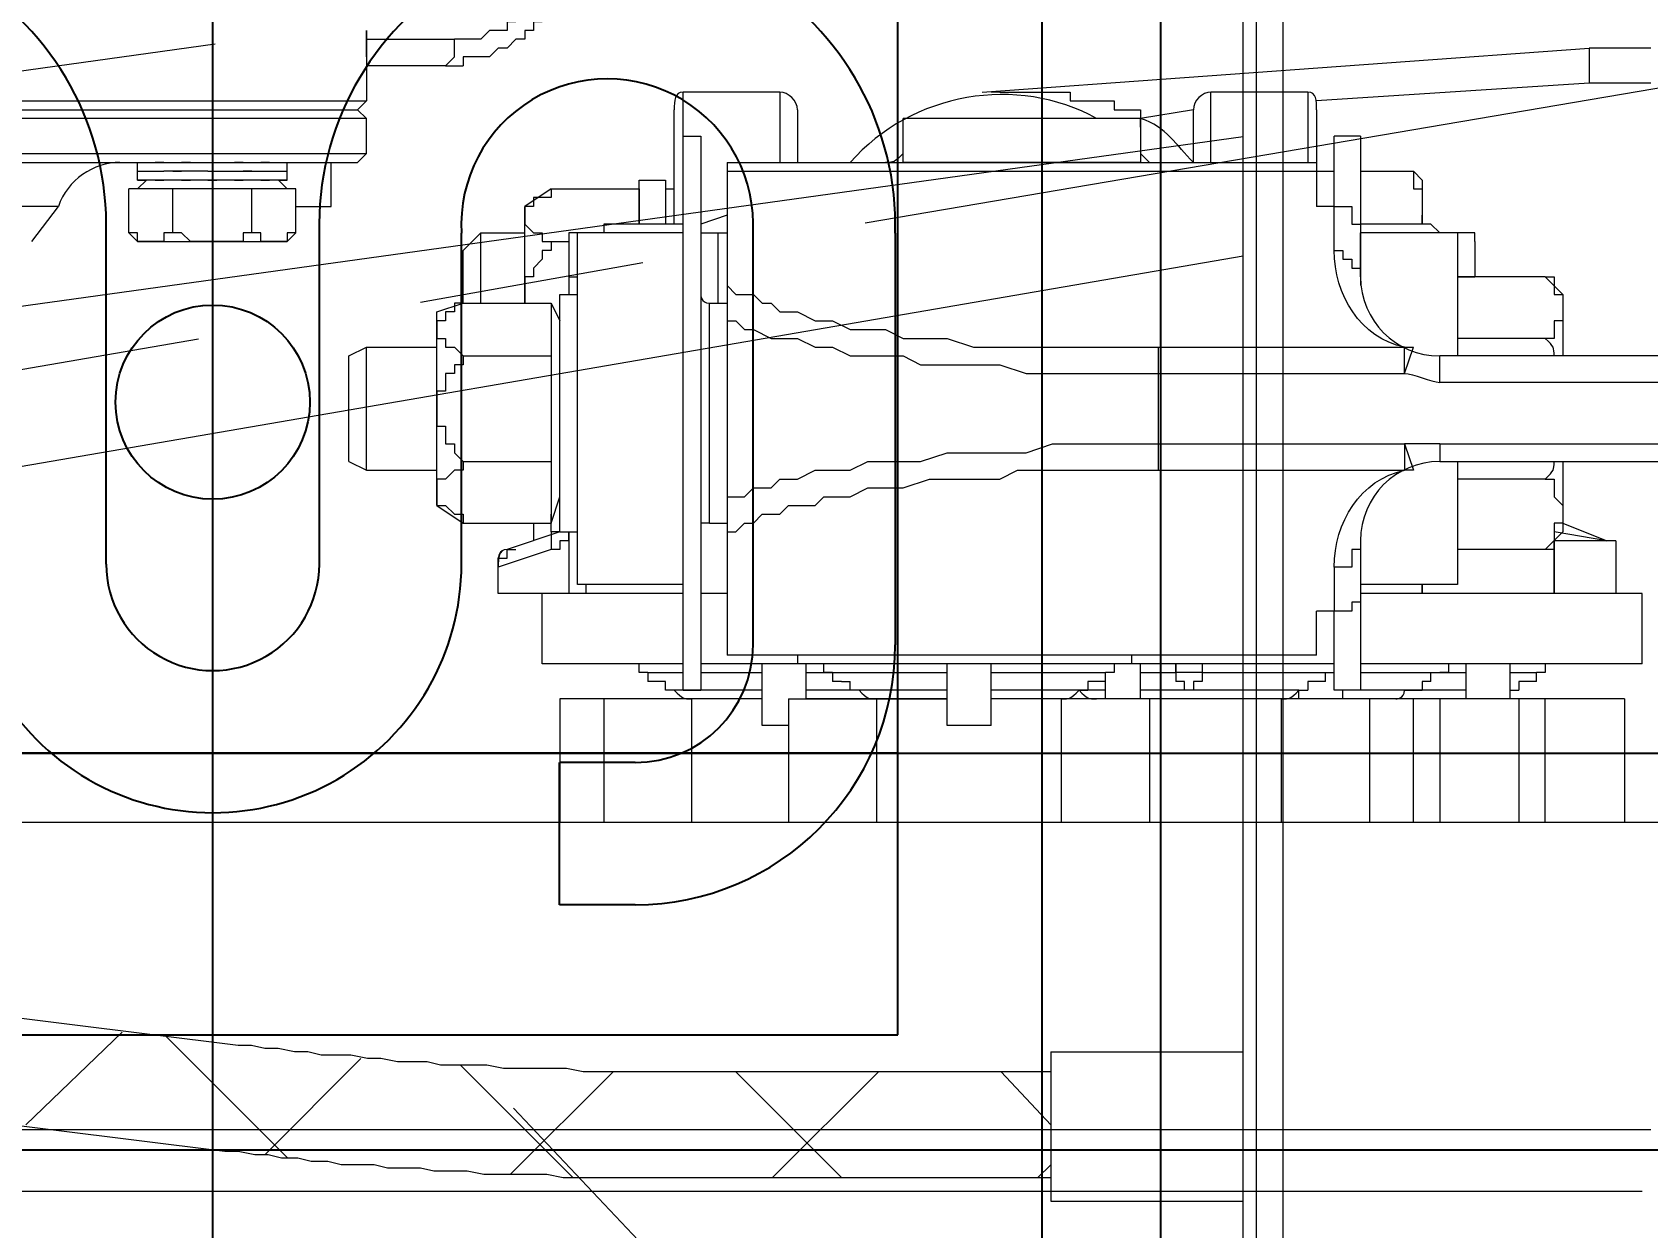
# Model space of a CAD drawing. Header units: millimetres. Extents: x 25083 to 52777, y 24772 to 45779.
# Drawn here: x 38551 to 38619.2, y 33464.9 to 33515.3 of the extents above; entities that cross this region are included whole.
import ezdxf

# ---------------------------------------------------------------- set-up
doc = ezdxf.new("R2010")
doc.units = ezdxf.units.MM
doc.layers.add('小车', color=7, linetype='Continuous')
doc.styles.get("Standard").update_dxf_attribs({"font": ''})
doc.styles.get('Standard').set_extended_font_data('SimSun')
doc.dimstyles.new('15', dxfattribs={"dimtxt": 15, "dimasz": 10, "dimexe": 2, "dimexo": 1, "dimgap": 1, "dimtad": 1, "dimdsep": 46, "dimtxsty": 'Standard', "dimcen": 2.5, "dimadec": 0, "dimazin": 0, "dimtfac": 1, "dimtmove": 2, "dimatfit": 3, "dimfxl": 1, "dimtolj": 1, "dimarcsym": 0})
doc.dimstyles.new('ISO-25', dxfattribs={"dimtxt": 2.5, "dimasz": 2.5, "dimexe": 1.25, "dimexo": 0.625, "dimtad": 1, "dimtxsty": 'Standard', "dimcen": 2.5, "dimadec": 0, "dimazin": 0, "dimtfac": 1, "dimtmove": 0, "dimatfit": 3, "dimfxl": 1, "dimarcsym": 0})

# ---------------------------------------------------------------- blocks, each defined once
blk = doc.blocks.new('A$C6E4F4F8B')
for p, q in [((0, 70), (197.2, 70)), ((40.154, 63.805), (57.528, 63.805)), ((62.1, 63.918), (62.1, 6.083)), ((57.528, 57.805), (40.154, 57.805)), ((62.5, 52.832), (62.5, 49.634)), ((68.5, 52.832), (68.5, 49.634)), ((68.5, 49.634), (62.5, 49.634)), ((54.117, 45.5), (40.154, 45.5)), ((54.117, 39.5), (40.154, 39.5)), ((54.117, 30.5), (40.154, 30.5))]:
    blk.add_line(p, q)
at = {"color": 1}
for p in [(64, 63.918), (74, 63.918)]:
    blk.add_line(p, (24, 63.918), dxfattribs=at)
at = {"color": 6, "ltscale": 15}
blk.add_line((74, 6.083), (74, 63.918), dxfattribs=at)
blk.add_circle((47.282, 35), 4.1, dxfattribs=at)
blk.add_circle((47.282, 35), 4.1, dxfattribs=at)
for centre, radius, start, end in [((39.795, 51.652), 12.158, 88.3056, 271.6944), ((57.528, 52.832), 10.973, 0, 90), ((39.8, 51.652), 6.163, 86.70143, 273.29857), ((57.528, 52.832), 4.973, 0, 90), ((54.117, 35), 4.5, 270, 90), ((39.795, 18.348), 12.158, 88.3056, 271.6944)]:
    blk.add_arc(centre, radius, start, end)
at = {"ltscale": 15}
blk.add_arc((54.117, 35), 10.5, 270, 90, dxfattribs=at)
blk = doc.blocks.new('*D925')
at = {"color": 0, "lineweight": -2}
for p, q in [((29677.862, 34881.662), (29677.862, 32448.293)), ((40733.017, 34757.645), (40733.017, 32448.293)), ((29680.362, 32449.543), (40730.517, 32449.543))]:
    blk.add_line(p, q, dxfattribs=at)
at = {"color": 0}
for points in [[(29680.362, 32449.96), (29680.362, 32449.127), (29677.862, 32449.543)], [(40730.517, 32449.127), (40730.517, 32449.96), (40733.017, 32449.543)]]:
    blk.add_solid(points, dxfattribs=at)
at = {"layer": 'DEFPOINTS', "color": 0}
for p in [(29677.862, 34882.287), (40733.017, 34758.27), (40733.017, 32449.543)]:
    blk.add_point(p, dxfattribs=at)
at = {"color": 0, "insert": (35205.439, 32451.628), "char_height": 2.5, "attachment_point": 5}
blk.add_mtext('11055,15', dxfattribs=at)
blk = doc.blocks.new('zw$D2F4')
at = {"color": 7, "lineweight": 5}
for points in [[(289.66, 871.58), (289.66, 1149.356)], [(287.061, 871.951), (287.061, 1147.499)], [(302.658, 1147.128), (302.658, 840.385)], [(330.881, 1061.715), (330.881, 925.798)], [(332.366, 925.798), (332.366, 1061.715)], [(333.109, 1061.715), (333.109, 925.798)], [(330.51, 1061.344), (330.51, 926.169)], [(332.738, 1061.344), (332.738, 926.169)], [(328.653, 938.796), (328.653, 945.48)], [(327.167, 939.91), (328.653, 938.796)], [(327.167, 935.453), (327.539, 935.825)], [(327.167, 934.711), (327.167, 935.453), (327.539, 935.453), (327.539, 935.825)], [(327.167, 935.453), (327.167, 929.14)], [(327.539, 935.825), (329.395, 935.825)], [(329.395, 928.769), (329.395, 935.825)], [(329.767, 935.082), (329.395, 935.453)], [(329.767, 929.14), (329.767, 935.453)], [(329.767, 935.453), (330.138, 935.453)], [(329.767, 935.453), (329.767, 935.082)], [(330.138, 935.453), (330.51, 935.453)], [(330.138, 935.453), (330.138, 935.082)], [(330.138, 935.453), (330.138, 935.082)], [(330.51, 935.453), (330.51, 935.082)], [(330.138, 935.082), (330.138, 934.711)], [(330.138, 935.082), (330.138, 934.711)], [(327.539, 933.968), (327.539, 934.339), (327.167, 934.339), (327.167, 934.711)], [(330.138, 934.711), (330.138, 934.339)], [(330.138, 934.711), (330.138, 934.339)], [(327.167, 932.111), (327.167, 933.225), (327.539, 933.597), (327.539, 933.968)], [(327.539, 933.968), (329.395, 933.968)], [(330.138, 933.968), (330.138, 933.597)], [(327.539, 930.626), (327.539, 930.997), (327.167, 930.997), (327.167, 932.111)], [(329.767, 932.482), (329.767, 932.111)], [(330.138, 932.482), (330.138, 932.111)], [(330.138, 932.482), (330.138, 932.111)], [(330.51, 932.482), (330.51, 932.111)], [(330.138, 930.626), (330.138, 930.997)], [(327.167, 929.512), (327.167, 930.254), (327.539, 930.254), (327.539, 930.626)], [(327.539, 930.626), (329.395, 930.626)], [(330.138, 930.254), (330.138, 929.883)], [(330.138, 930.254), (330.138, 929.883)], [(327.167, 929.14), (327.167, 929.512)], [(329.767, 929.512), (329.395, 929.14)], [(329.767, 929.512), (329.767, 929.14)], [(330.138, 929.883), (330.138, 929.512)], [(330.138, 929.883), (330.138, 929.512)], [(330.138, 929.512), (330.138, 929.14)], [(330.138, 929.512), (330.138, 929.14)], [(330.51, 929.512), (330.51, 929.14)], [(327.167, 929.14), (327.539, 928.769)], [(327.539, 928.769), (327.539, 929.14), (327.167, 929.14)], [(327.539, 928.769), (329.395, 928.769)], [(328.653, 928.769), (328.653, 927.283)], [(329.767, 929.14), (330.138, 929.14)], [(330.138, 929.14), (330.51, 929.14)], [(328.653, 927.283), (330.51, 927.283)], [(317.883, 926.541), (317.512, 925.798)], [(317.883, 926.541), (322.34, 926.541)], [(322.34, 926.541), (322.711, 925.798)], [(330.51, 926.169), (330.881, 925.798)], [(332.738, 926.169), (332.366, 925.798)], [(332.738, 926.169), (333.109, 925.798)], [(317.512, 925.798), (317.512, 922.827)], [(317.512, 925.798), (322.711, 925.798)], [(322.711, 925.798), (322.711, 922.827)], [(330.881, 925.798), (332.366, 925.798)], [(336.08, 925.798), (333.109, 925.798)], [(334.594, 922.456), (334.594, 925.798)], [(334.966, 925.798), (335.709, 925.798)], [(335.709, 925.798), (335.709, 922.084)], [(335.709, 925.798), (336.08, 925.798)], [(316.027, 922.827), (315.284, 921.713)], [(316.769, 922.827), (316.027, 922.827), (316.027, 922.456), (315.655, 922.084), (315.655, 921.713), (315.284, 921.713)], [(316.027, 922.827), (324.196, 922.827)], [(317.883, 921.713), (317.512, 921.713), (317.512, 922.084), (317.141, 922.456), (317.141, 922.827), (316.769, 922.827)], [(320.111, 922.827), (319.369, 922.827), (319.369, 922.456), (318.626, 922.456), (318.626, 922.084), (318.255, 922.084), (317.883, 921.713)], [(322.34, 921.713), (321.968, 921.713), (321.968, 922.084), (321.597, 922.084), (321.597, 922.456), (320.854, 922.456), (320.854, 922.827), (320.483, 922.827), (320.111, 922.827)], [(323.454, 922.827), (323.082, 922.827), (323.082, 922.456), (322.711, 922.456), (322.711, 922.084), (322.34, 921.713)], [(324.568, 921.713), (324.568, 922.084), (324.196, 922.084), (324.196, 922.456), (323.825, 922.456), (323.825, 922.827), (323.454, 922.827)], [(324.196, 922.827), (324.568, 921.713)], [(334.594, 922.456), (334.966, 922.084), (335.337, 922.084), (335.709, 922.084)], [(336.451, 919.485), (336.451, 919.856), (336.08, 919.856), (336.08, 920.599), (335.709, 920.97), (335.709, 921.713), (335.709, 922.084)], [(315.284, 921.713), (315.284, 917.999)], [(317.883, 921.713), (317.883, 917.999)], [(322.34, 921.713), (322.34, 917.999)], [(324.568, 921.713), (324.568, 917.999)], [(324.568, 921.713), (326.796, 921.713)], [(326.796, 921.713), (327.539, 920.97)], [(337.194, 917.999), (336.823, 917.999), (336.823, 918.371), (336.451, 918.371), (336.451, 918.742), (336.08, 918.742), (336.08, 919.114), (335.709, 919.114), (335.709, 919.485), (335.337, 919.856), (335.337, 920.228), (334.966, 920.599), (334.966, 921.713), (334.594, 921.713)], [(324.568, 920.97), (327.539, 920.97)], [(327.539, 920.97), (327.539, 919.114)], [(312.313, 912.429), (312.313, 920.228)], [(312.313, 920.228), (313.427, 920.228)], [(312.313, 920.228), (313.427, 920.228)], [(314.17, 917.999), (313.427, 920.228)], [(313.427, 920.228), (313.798, 920.228), (313.798, 919.856), (314.17, 919.856), (314.17, 919.485)], [(314.912, 917.628), (314.17, 919.856)], [(324.568, 919.114), (328.653, 919.114)], [(327.167, 917.999), (326.796, 917.999), (326.796, 918.371), (326.425, 918.371), (326.053, 918.742), (325.682, 918.742), (325.682, 919.114), (325.31, 919.114), (324.568, 919.114)], [(328.281, 919.114), (327.91, 919.114), (327.539, 918.742), (327.539, 918.371), (327.167, 918.371), (327.167, 917.999)], [(329.395, 917.999), (329.024, 917.999), (329.024, 918.742), (328.653, 918.742), (328.653, 919.114), (328.281, 919.114)], [(329.395, 917.999), (328.653, 919.114)], [(315.284, 918.742), (314.541, 918.742)], [(309.342, 912.429), (309.342, 918.371)], [(309.342, 918.371), (312.313, 918.371)], [(314.541, 917.257), (314.541, 917.628), (314.17, 917.628), (314.17, 917.999)], [(314.912, 917.628), (314.912, 917.999), (314.17, 917.999)], [(314.912, 917.999), (315.655, 917.999)], [(315.284, 917.999), (316.398, 917.628)], [(317.883, 917.999), (315.284, 917.999)], [(322.34, 917.999), (317.883, 917.999)], [(324.568, 917.999), (322.34, 917.999)], [(324.568, 917.999), (323.825, 917.628)], [(327.167, 917.999), (327.167, 917.257)], [(329.395, 917.999), (329.395, 914.286)], [(307.857, 917.628), (302.658, 917.628)], [(307.857, 909.087), (307.857, 917.628)], [(314.912, 917.257), (312.313, 917.257)], [(314.541, 917.257), (312.313, 917.257)], [(314.912, 917.257), (314.541, 917.257)], [(314.541, 917.257), (314.912, 917.257)], [(314.912, 917.628), (314.912, 916.885)], [(314.912, 917.628), (324.939, 917.628)], [(314.912, 917.257), (314.912, 916.885)], [(324.939, 917.628), (324.939, 916.885)], [(327.167, 917.257), (324.939, 917.257)], [(325.682, 917.257), (325.682, 916.885)], [(327.539, 916.885), (327.539, 917.257), (327.167, 917.257)], [(312.313, 916.514), (312.684, 916.514)], [(312.684, 912.429), (312.684, 916.885)], [(312.684, 916.885), (327.539, 916.885)], [(327.539, 912.429), (327.539, 916.885)], [(327.91, 913.914), (327.91, 915.771), (327.539, 915.771), (327.539, 916.885)], [(307.857, 915.771), (302.658, 915.771)], [(308.971, 913.914), (308.971, 914.286), (309.342, 914.286), (309.342, 914.657)], [(308.971, 913.914), (308.599, 913.914)], [(308.971, 913.914), (308.971, 912.429)], [(327.91, 914.286), (329.767, 914.286)], [(329.395, 914.286), (327.91, 914.286)], [(327.91, 912.429), (327.91, 913.914)], [(329.395, 914.286), (328.653, 914.286)], [(329.767, 914.286), (329.767, 913.172)], [(308.228, 912.8), (308.228, 913.172)], [(329.767, 913.172), (327.91, 913.172)], [(329.395, 913.172), (329.395, 912.8)], [(308.228, 909.087), (308.228, 912.8)], [(308.228, 912.429), (308.228, 911.686)], [(308.228, 912.429), (331.624, 912.429)], [(327.91, 912.8), (332.738, 912.8)], [(331.624, 912.429), (331.624, 911.686)], [(331.624, 912.429), (333.48, 912.429)], [(333.48, 908.344), (333.48, 912.429)], [(302.658, 912.058), (307.857, 912.058)], [(307.857, 909.087), (307.857, 912.058)], [(331.624, 911.686), (308.228, 911.686)], [(308.971, 911.686), (308.971, 909.087)], [(309.342, 884.948), (309.342, 911.686)], [(312.313, 910.572), (312.313, 911.686)], [(327.539, 911.686), (327.539, 910.944)], [(328.281, 910.572), (327.91, 911.686)], [(315.284, 911.315), (315.284, 910.572)], [(315.284, 911.315), (324.568, 911.315)], [(324.568, 911.315), (324.568, 910.572)], [(324.568, 910.944), (327.539, 910.944)], [(327.539, 910.944), (327.539, 910.572)], [(309.713, 885.691), (309.713, 910.572)], [(309.713, 885.691), (309.713, 910.572)], [(330.51, 910.572), (309.713, 910.572)], [(314.912, 910.572), (314.912, 910.201), (315.284, 909.83), (315.284, 909.458), (315.655, 909.087), (315.655, 908.344), (316.027, 907.973), (316.027, 906.859), (316.398, 906.487), (316.398, 905.373), (316.769, 904.631), (316.769, 903.145), (317.141, 902.031), (317.141, 899.06), (317.512, 898.317), (317.512, 896.089), (317.512, 894.975), (317.512, 892.376)], [(316.398, 910.572), (316.398, 909.83), (316.769, 909.458), (316.769, 908.715), (317.141, 908.344), (317.141, 907.601), (317.512, 906.859), (317.512, 905.373), (317.883, 904.631), (317.883, 902.402), (318.255, 901.288), (318.255, 897.946), (318.626, 896.832), (318.626, 892.376)], [(323.825, 910.572), (323.825, 910.201), (323.454, 909.83), (323.454, 909.458), (323.082, 908.715), (323.082, 907.601), (322.711, 906.859), (322.711, 906.116), (322.34, 905.373), (322.34, 903.145), (321.968, 902.402), (321.968, 899.06), (321.597, 897.946), (321.597, 892.376)], [(325.31, 910.572), (324.939, 910.201), (324.939, 909.458), (324.568, 909.087), (324.568, 908.715), (324.196, 908.344), (324.196, 907.601), (323.825, 906.859), (323.825, 906.116), (323.454, 905.373), (323.454, 903.888), (323.082, 903.145), (323.082, 901.288), (322.711, 900.174), (322.711, 896.089), (322.711, 894.975), (322.711, 892.376)], [(330.138, 910.572), (330.138, 885.691)], [(330.51, 910.572), (330.51, 885.691)], [(306.743, 907.973), (306.743, 909.087)], [(306.743, 909.087), (309.342, 909.087)], [(333.48, 908.344), (330.51, 908.344)], [(307.857, 907.973), (302.658, 907.973)], [(307.857, 907.973), (307.857, 901.288)], [(309.713, 907.601), (309.342, 907.601)], [(332.738, 907.601), (330.51, 907.601)], [(307.857, 904.259), (307.857, 907.23)], [(307.857, 907.23), (309.342, 907.23)], [(308.228, 901.288), (308.228, 907.23)], [(308.971, 907.23), (308.971, 901.288)], [(308.971, 906.116), (308.971, 906.487), (309.342, 906.487), (309.342, 906.859)], [(308.971, 906.116), (308.599, 906.116)], [(308.599, 905.745), (308.599, 905.373)], [(308.228, 905.002), (308.228, 905.373)], [(307.857, 904.259), (302.658, 904.259)], [(307.857, 901.288), (307.857, 904.259)], [(330.51, 893.118), (330.51, 903.145)], [(330.51, 903.145), (332.366, 903.145)], [(332.366, 893.118), (332.366, 903.145)], [(306.743, 899.431), (306.743, 901.288)], [(306.743, 901.288), (309.342, 901.288)], [(306.743, 899.431), (309.342, 899.431)], [(307.857, 896.461), (307.857, 899.431)], [(307.857, 872.694), (307.857, 899.431)], [(308.228, 895.718), (308.228, 899.431)], [(308.971, 899.431), (308.971, 894.604)], [(333.48, 899.803), (335.337, 874.179)], [(333.48, 899.06), (333.48, 896.089), (333.109, 896.089), (333.109, 894.232), (332.738, 894.232), (332.738, 893.118), (332.366, 893.118)], [(302.658, 896.461), (307.857, 896.461)], [(308.228, 895.718), (308.228, 895.347)], [(308.228, 894.604), (308.228, 895.718)], [(307.857, 894.604), (307.857, 894.975)], [(307.857, 894.604), (308.599, 894.604)], [(308.599, 894.604), (308.971, 894.604)], [(309.342, 894.232), (308.971, 894.232), (308.971, 894.604)], [(309.342, 893.49), (309.713, 893.49)], [(307.857, 892.747), (302.658, 892.747)], [(307.857, 886.434), (307.857, 893.118)], [(307.857, 893.118), (309.342, 893.118)], [(308.228, 886.434), (308.228, 893.118)], [(308.971, 893.118), (308.971, 891.633)], [(332.366, 893.118), (330.51, 893.118)], [(332.738, 890.89), (332.366, 893.118)], [(317.512, 892.376), (317.512, 881.978)], [(322.711, 892.376), (317.512, 892.376)], [(318.626, 892.376), (318.626, 881.978)], [(321.597, 892.376), (321.597, 881.978)], [(322.711, 892.376), (322.711, 881.978)], [(308.599, 890.519), (308.599, 890.89), (308.228, 890.89), (308.228, 891.262), (308.599, 891.262), (308.599, 891.633)], [(309.342, 891.633), (308.599, 891.633)], [(309.342, 890.519), (308.971, 890.519), (308.971, 891.262), (308.971, 891.633), (309.342, 891.633)], [(309.342, 890.519), (308.599, 890.519)], [(308.971, 890.519), (308.971, 885.32)], [(330.51, 890.89), (332.738, 890.89)], [(330.51, 890.148), (333.48, 890.148)], [(333.48, 886.063), (333.48, 890.148)], [(302.658, 887.177), (307.857, 887.177)], [(307.857, 886.434), (308.228, 886.434)], [(308.228, 886.434), (308.228, 886.063)], [(309.713, 885.691), (311.57, 885.691)], [(311.57, 885.32), (311.57, 885.691)], [(332.738, 885.691), (328.653, 885.691)], [(330.51, 885.691), (328.653, 885.691)], [(328.653, 885.32), (328.653, 885.691)], [(330.138, 885.691), (330.138, 884.948)], [(333.48, 886.063), (330.51, 886.063)], [(333.852, 874.179), (333.109, 885.691)], [(308.599, 885.32), (308.971, 885.32)], [(311.57, 884.948), (311.57, 885.32)], [(328.653, 884.948), (328.653, 885.32)], [(307.857, 879.378), (307.857, 884.577)], [(307.857, 884.577), (308.228, 884.577)], [(308.228, 883.834), (308.228, 884.948)], [(308.228, 884.948), (311.57, 884.948)], [(308.228, 879.378), (308.228, 884.577)], [(313.427, 884.948), (311.57, 884.948)], [(312.313, 883.834), (311.942, 883.834), (311.942, 884.206), (311.57, 884.206), (311.57, 884.577), (311.57, 884.948)], [(314.541, 883.834), (314.17, 883.834), (314.17, 884.206), (313.427, 884.206), (313.427, 884.577), (313.427, 884.948)], [(326.796, 884.948), (326.796, 884.577), (326.425, 884.577), (326.425, 884.206), (326.053, 884.206), (326.053, 883.834), (325.682, 883.834)], [(326.796, 884.948), (328.653, 884.948)], [(328.653, 884.948), (328.653, 884.206), (327.91, 884.206), (327.91, 883.834), (327.539, 883.834)], [(328.653, 884.948), (331.624, 884.948)], [(331.624, 883.834), (331.624, 884.948)], [(314.541, 883.834), (308.228, 883.834)], [(308.971, 883.834), (308.971, 879.378)], [(309.342, 871.951), (309.342, 883.834)], [(312.313, 871.951), (312.313, 883.834)], [(314.541, 883.834), (312.313, 883.834)], [(312.684, 879.749), (312.684, 883.834)], [(331.624, 883.834), (325.31, 883.834)], [(325.682, 883.834), (327.539, 883.834)], [(327.539, 879.749), (327.539, 883.834)], [(327.91, 882.72), (327.91, 883.834)], [(330.138, 883.834), (330.138, 881.606)], [(307.857, 883.463), (302.658, 883.463)], [(327.539, 879.749), (327.539, 880.492), (327.91, 880.864), (327.91, 882.72)], [(302.658, 881.606), (307.857, 881.606)], [(308.228, 881.978), (308.228, 881.606)], [(308.228, 881.606), (308.228, 881.235)], [(318.626, 881.978), (317.512, 881.978)], [(318.626, 881.978), (317.512, 881.606)], [(317.512, 881.606), (317.512, 881.978)], [(321.597, 881.978), (322.711, 881.606)], [(321.597, 881.978), (322.711, 881.978)], [(322.711, 881.978), (322.711, 881.606)], [(330.138, 881.606), (329.395, 881.606), (329.395, 881.235), (328.281, 881.235)], [(329.767, 881.235), (330.138, 881.606)], [(312.313, 881.235), (312.684, 881.235)], [(312.684, 881.235), (312.313, 881.235)], [(329.767, 881.235), (327.91, 881.235)], [(307.857, 880.492), (302.658, 880.492)], [(308.599, 880.864), (308.971, 880.864)], [(308.971, 880.864), (308.971, 880.492)], [(309.342, 880.121), (308.971, 880.121), (308.971, 880.492)], [(317.883, 880.492), (317.883, 794.708)], [(318.626, 880.492), (317.883, 880.492)], [(318.626, 880.492), (318.626, 793.966)], [(321.226, 793.966), (321.226, 880.492)], [(321.226, 880.492), (322.34, 880.492)], [(322.34, 794.708), (322.34, 880.492)], [(317.883, 879.749), (312.684, 879.749)], [(314.17, 876.036), (314.17, 879.749)], [(317.141, 876.036), (317.141, 879.749)], [(327.539, 879.749), (322.34, 879.749)], [(323.082, 876.036), (323.082, 879.749)], [(325.682, 879.749), (325.682, 879.007)], [(325.682, 876.036), (325.682, 879.749)], [(327.167, 879.007), (327.539, 879.007), (327.539, 879.749)], [(307.857, 879.378), (309.342, 879.378)], [(327.167, 879.007), (325.682, 879.007)], [(307.857, 877.521), (309.342, 877.521)], [(308.228, 877.521), (308.228, 877.15)], [(308.971, 877.521), (308.971, 876.407)], [(307.857, 877.15), (302.658, 877.15)], [(308.599, 876.407), (308.971, 876.407)], [(309.342, 876.036), (308.971, 876.036), (308.971, 876.407)], [(302.658, 876.036), (307.857, 876.036)], [(312.313, 875.665), (314.541, 875.665)], [(314.541, 875.665), (312.313, 875.665)], [(314.912, 875.293), (314.17, 876.036)], [(315.655, 875.293), (315.284, 875.293), (315.284, 875.665), (314.17, 875.665), (314.17, 876.036)], [(314.541, 873.065), (314.541, 875.665)], [(314.541, 873.436), (314.912, 875.665)], [(317.141, 876.036), (317.141, 875.665), (316.398, 875.665), (316.027, 875.293), (315.655, 875.293)], [(324.568, 875.293), (323.825, 875.293), (323.825, 875.665), (323.082, 875.665), (323.082, 876.036)], [(325.682, 876.036), (325.682, 875.665), (324.939, 875.665), (324.939, 875.293), (324.568, 875.293)], [(324.939, 875.293), (325.682, 876.036)], [(315.284, 875.293), (314.541, 873.436)], [(317.883, 875.293), (314.912, 875.293)], [(324.939, 875.293), (322.34, 875.293)], [(335.337, 874.179), (333.852, 874.179)], [(314.541, 873.065), (312.313, 873.065)], [(307.857, 872.694), (302.658, 872.694)], [(309.342, 871.951), (312.313, 871.951)]]:
    blk.add_lwpolyline(points, dxfattribs=at)
for points in [[(330.51, 936.196), (330.51, 937.31), (329.767, 938.424), (328.653, 938.796)], [(330.138, 935.453), (330.138, 935.453), (330.138, 935.453), (330.138, 935.453)], [(330.138, 935.453), (330.138, 935.453), (330.138, 935.453), (330.138, 935.453)], [(330.138, 935.453), (330.138, 935.453), (330.138, 935.453), (330.138, 935.453)], [(330.138, 935.453), (330.138, 935.453), (330.138, 935.453), (330.138, 935.453)], [(330.138, 935.453), (330.138, 935.453), (330.138, 935.453), (330.138, 935.453)], [(330.138, 935.453), (330.138, 935.453), (330.138, 935.453), (330.138, 935.453)], [(330.138, 935.453), (330.138, 935.453), (330.138, 935.453), (330.138, 935.453)], [(330.138, 935.453), (330.138, 935.453), (330.138, 935.453), (330.138, 935.453)], [(330.138, 935.082), (330.138, 935.082), (330.138, 935.082), (330.138, 935.082)], [(330.138, 935.082), (330.138, 935.082), (330.138, 935.082), (330.138, 935.082)], [(330.138, 935.082), (330.138, 935.082), (330.138, 935.082), (330.138, 935.082)], [(330.138, 935.082), (330.138, 935.082), (330.138, 935.082), (330.138, 935.082)], [(329.767, 934.711), (329.767, 934.711), (329.767, 934.339), (329.767, 934.339)], [(329.767, 934.711), (329.767, 934.711), (329.767, 934.711), (329.767, 934.711)], [(329.767, 934.711), (329.767, 934.711), (329.767, 934.711), (329.767, 934.711)], [(330.138, 934.711), (330.138, 934.711), (330.138, 934.711), (330.138, 934.711)], [(330.138, 934.711), (330.138, 934.711), (330.138, 934.711), (330.138, 934.711)], [(330.138, 933.968), (330.138, 933.968), (330.138, 934.339), (330.138, 934.339)], [(330.138, 933.968), (330.138, 933.968), (330.138, 934.339), (330.138, 934.339)], [(330.138, 934.339), (330.138, 934.339), (330.138, 934.339), (330.138, 934.339)], [(330.138, 934.339), (330.138, 934.339), (330.138, 934.339), (330.138, 934.339)], [(330.51, 934.339), (330.51, 934.339), (330.51, 934.711), (330.51, 934.711)], [(330.51, 934.711), (330.51, 934.711), (330.51, 934.711), (330.51, 934.711)], [(329.767, 933.597), (329.767, 933.597), (329.767, 933.225), (329.767, 933.225)], [(329.767, 933.597), (329.767, 933.597), (329.767, 933.597), (329.767, 933.597)], [(330.138, 933.225), (330.138, 933.597), (330.138, 933.597), (330.138, 933.968)], [(330.138, 933.597), (330.138, 933.597), (330.138, 933.968), (330.138, 933.968)], [(330.138, 933.225), (330.138, 933.225), (330.138, 933.225), (330.138, 933.597)], [(330.138, 933.597), (330.138, 933.597), (330.138, 933.597), (330.138, 933.597)], [(330.51, 933.597), (330.51, 933.597), (330.51, 933.597), (330.51, 933.597)], [(330.51, 933.225), (330.51, 933.225), (330.51, 933.597), (330.51, 933.597)], [(330.138, 932.482), (330.138, 932.854), (330.138, 932.854), (330.138, 933.225)], [(330.138, 932.854), (330.138, 933.225), (330.138, 933.225), (330.138, 933.225)], [(330.138, 933.225), (330.138, 933.225), (330.138, 933.225), (330.138, 933.225)], [(330.138, 932.482), (330.138, 932.854), (330.138, 932.854), (330.138, 932.854)], [(330.138, 932.111), (330.138, 931.74), (330.138, 931.74), (330.138, 931.368)], [(330.138, 932.111), (330.138, 931.74), (330.138, 931.74), (330.138, 931.368)], [(329.767, 931.368), (329.767, 931.368), (329.767, 930.997), (329.767, 930.997)], [(330.138, 931.368), (330.138, 931.368), (330.138, 931.368), (330.138, 931.368)], [(330.138, 931.368), (330.138, 931.368), (330.138, 931.368), (330.138, 930.997)], [(330.138, 931.368), (330.138, 930.997), (330.138, 930.997), (330.138, 930.626)], [(330.138, 931.368), (330.138, 931.368), (330.138, 931.368), (330.138, 931.368)], [(330.51, 930.997), (330.51, 930.997), (330.51, 931.368), (330.51, 931.368)], [(329.767, 930.997), (329.767, 930.997), (329.767, 930.997), (329.767, 930.997)], [(330.138, 930.997), (330.138, 930.997), (330.138, 930.997), (330.138, 930.997)], [(330.138, 930.997), (330.138, 930.626), (330.138, 930.626), (330.138, 930.626)], [(330.51, 930.997), (330.51, 930.997), (330.51, 930.997), (330.51, 930.997)], [(329.767, 930.254), (329.767, 930.254), (329.767, 929.883), (329.767, 929.883)], [(330.138, 930.626), (330.138, 930.626), (330.138, 930.254), (330.138, 930.254)], [(330.138, 930.626), (330.138, 930.626), (330.138, 930.254), (330.138, 930.254)], [(330.138, 930.254), (330.138, 930.254), (330.138, 930.254), (330.138, 930.254)], [(330.138, 930.254), (330.138, 930.254), (330.138, 930.254), (330.138, 930.254)], [(330.51, 929.883), (330.51, 929.883), (330.51, 930.254), (330.51, 930.254)], [(329.767, 929.883), (329.767, 929.883), (329.767, 929.883), (329.767, 929.883)], [(330.138, 929.883), (330.138, 929.883), (330.138, 929.883), (330.138, 929.883)], [(330.138, 929.883), (330.138, 929.883), (330.138, 929.883), (330.138, 929.883)], [(330.138, 929.512), (330.138, 929.512), (330.138, 929.512), (330.138, 929.512)], [(330.138, 929.512), (330.138, 929.512), (330.138, 929.512), (330.138, 929.512)], [(330.138, 929.512), (330.138, 929.512), (330.138, 929.512), (330.138, 929.512)], [(330.138, 929.512), (330.138, 929.512), (330.138, 929.512), (330.138, 929.512)], [(330.51, 929.883), (330.51, 929.883), (330.51, 929.883), (330.51, 929.883)], [(330.138, 929.14), (330.138, 929.14), (330.138, 929.14), (330.138, 929.14)], [(330.138, 929.14), (330.138, 929.14), (330.138, 929.14), (330.138, 929.14)], [(330.138, 929.14), (330.138, 929.14), (330.138, 929.14), (330.138, 929.14)], [(330.138, 929.14), (330.138, 929.14), (330.138, 929.14), (330.138, 929.14)], [(330.138, 929.14), (330.138, 929.14), (330.138, 929.14), (330.138, 929.14)], [(330.138, 929.14), (330.138, 929.14), (330.138, 929.14), (330.138, 929.14)], [(330.138, 929.14), (330.138, 929.14), (330.138, 929.14), (330.138, 929.14)], [(330.138, 929.14), (330.138, 929.14), (330.138, 929.14), (330.138, 929.14)], [(330.138, 929.14), (330.138, 929.14), (330.138, 929.14), (330.138, 929.14)], [(330.138, 929.14), (330.138, 929.14), (330.138, 929.14), (330.138, 929.14)], [(334.594, 922.456), (334.594, 922.084), (334.594, 922.084), (334.594, 921.713)], [(314.17, 919.856), (314.17, 920.228), (313.798, 920.228), (313.427, 920.228)], [(314.17, 919.856), (314.17, 920.228), (313.798, 920.228), (313.798, 920.228)], [(314.17, 919.856), (314.17, 919.856), (314.17, 919.856), (314.17, 919.856)], [(324.568, 919.114), (324.568, 919.114), (324.568, 919.114), (324.568, 919.114)], [(314.912, 917.628), (314.912, 917.628), (314.912, 917.628), (314.912, 917.257)], [(314.912, 917.257), (314.912, 917.257), (314.912, 917.257), (314.912, 917.257)], [(308.599, 913.543), (308.599, 913.914), (308.599, 913.914), (308.599, 913.914)], [(308.599, 913.914), (308.599, 913.914), (308.599, 913.914), (308.599, 913.914)], [(308.228, 913.172), (308.599, 913.172), (308.599, 913.172), (308.599, 913.172)], [(308.228, 913.172), (308.228, 913.172), (308.228, 913.172), (308.228, 913.172)], [(308.599, 913.543), (308.599, 913.543), (308.599, 913.543), (308.599, 913.543)], [(308.599, 913.543), (308.599, 913.543), (308.599, 913.543), (308.599, 913.543)], [(308.599, 913.543), (308.599, 913.543), (308.599, 913.543), (308.599, 913.543)], [(308.599, 913.172), (308.599, 913.543), (308.599, 913.543), (308.599, 913.543)], [(308.599, 913.543), (308.599, 913.543), (308.599, 913.543), (308.599, 913.543)], [(308.599, 913.543), (308.599, 913.543), (308.599, 913.543), (308.599, 913.543)], [(308.599, 913.543), (308.599, 913.543), (308.599, 913.543), (308.599, 913.543)], [(308.599, 913.543), (308.599, 913.543), (308.599, 913.543), (308.599, 913.543)], [(308.599, 913.172), (308.599, 913.172), (308.599, 913.172), (308.599, 913.172)], [(308.599, 913.172), (308.599, 913.172), (308.599, 913.172), (308.599, 913.172)], [(308.228, 912.8), (307.857, 912.429), (307.857, 912.429), (307.857, 912.058)], [(333.48, 912.429), (333.48, 912.8), (333.109, 912.8), (332.738, 912.8)], [(307.857, 911.686), (307.857, 912.058), (307.857, 912.058), (307.857, 912.058)], [(315.284, 911.315), (315.284, 911.686), (315.284, 911.686), (315.284, 911.686)], [(324.939, 911.686), (324.939, 911.686), (324.568, 911.686), (324.568, 911.315)], [(332.738, 907.601), (333.109, 907.601), (333.48, 907.973), (333.48, 908.344)], [(308.599, 905.745), (308.599, 906.116), (308.599, 906.116), (308.599, 906.116)], [(308.599, 905.745), (308.599, 905.745), (308.599, 905.745), (308.599, 905.745)], [(308.599, 905.745), (308.599, 905.745), (308.599, 905.745), (308.599, 905.745)], [(308.599, 905.745), (308.599, 905.745), (308.599, 905.745), (308.599, 905.745)], [(308.599, 905.745), (308.599, 905.745), (308.599, 905.745), (308.599, 905.745)], [(308.599, 905.745), (308.599, 905.745), (308.599, 905.745), (308.599, 905.745)], [(308.599, 905.745), (308.599, 905.745), (308.599, 905.745), (308.599, 905.745)], [(308.599, 905.745), (308.599, 905.745), (308.599, 905.745), (308.599, 905.745)], [(308.599, 905.745), (308.599, 905.745), (308.599, 905.745), (308.599, 905.745)], [(308.228, 905.002), (307.857, 904.631), (307.857, 904.631), (307.857, 904.259)], [(308.228, 905.373), (308.599, 905.373), (308.599, 905.373), (308.599, 905.373)], [(308.228, 905.373), (308.228, 905.373), (308.228, 905.373), (308.228, 905.373)], [(308.599, 905.373), (308.599, 905.373), (308.599, 905.373), (308.599, 905.373)], [(308.599, 905.373), (308.599, 905.373), (308.599, 905.373), (308.599, 905.373)], [(308.599, 905.373), (308.599, 905.373), (308.599, 905.373), (308.599, 905.373)], [(332.366, 894.975), (334.223, 898.317), (333.48, 902.774), (330.51, 905.373)], [(307.857, 904.259), (307.857, 904.259), (307.857, 904.631), (307.857, 904.631)], [(307.857, 903.888), (307.857, 904.259), (307.857, 904.259), (307.857, 904.259)], [(307.857, 904.259), (307.857, 904.259), (307.857, 904.259), (307.857, 904.259)], [(330.881, 903.145), (330.51, 903.516), (330.51, 903.516), (330.51, 903.888)], [(333.48, 899.06), (333.48, 899.06), (333.48, 899.431), (333.48, 899.431)], [(307.857, 896.461), (307.857, 896.461), (307.857, 896.461), (307.857, 896.832)], [(307.857, 896.461), (307.857, 896.089), (307.857, 896.089), (308.228, 895.718)], [(308.228, 895.718), (307.857, 895.347), (307.857, 895.347), (307.857, 894.975)], [(308.599, 895.347), (308.599, 895.347), (308.599, 895.347), (308.228, 895.347)], [(308.599, 894.975), (308.599, 894.975), (308.599, 894.975), (308.599, 895.347)], [(308.599, 895.347), (308.599, 895.347), (308.599, 895.347), (308.599, 895.347)], [(307.857, 894.604), (307.857, 894.975), (307.857, 894.975), (307.857, 894.975)], [(308.599, 894.604), (308.599, 894.604), (308.599, 894.975), (308.599, 894.975)], [(308.599, 894.975), (308.599, 894.975), (308.599, 894.975), (308.599, 894.975)], [(308.599, 894.975), (308.599, 894.975), (308.599, 894.975), (308.599, 894.975)], [(330.51, 890.89), (331.252, 891.633), (331.995, 892.004), (332.366, 893.118)], [(330.51, 892.747), (330.51, 892.747), (330.881, 893.118), (330.881, 893.118)], [(331.995, 893.118), (331.995, 893.118), (331.995, 893.118), (331.995, 893.118)], [(331.995, 893.118), (332.366, 893.118), (332.366, 893.118), (332.366, 893.118)], [(333.48, 890.148), (333.48, 890.519), (333.109, 890.89), (332.738, 890.89)], [(307.857, 887.177), (307.857, 887.177), (307.857, 887.177), (307.857, 887.548)], [(307.857, 887.177), (307.857, 886.805), (307.857, 886.805), (308.228, 886.434)], [(308.599, 886.063), (308.599, 886.063), (308.599, 886.063), (308.228, 886.063)], [(308.599, 885.691), (308.599, 885.691), (308.599, 885.691), (308.599, 886.063)], [(308.599, 885.32), (308.599, 885.32), (308.599, 885.691), (308.599, 885.691)], [(308.599, 885.691), (308.599, 885.691), (308.599, 885.691), (308.599, 885.691)], [(308.599, 885.691), (308.599, 885.691), (308.599, 885.691), (308.599, 885.691)], [(308.599, 885.691), (308.599, 885.691), (308.599, 885.691), (308.599, 885.691)], [(332.738, 885.691), (333.109, 885.691), (333.48, 885.691), (333.48, 886.063)], [(308.971, 885.32), (308.971, 884.948), (308.971, 884.948), (308.971, 884.948)], [(313.427, 884.948), (315.284, 884.948), (317.141, 883.834), (317.512, 881.978)], [(322.711, 881.978), (323.082, 883.834), (324.939, 884.948), (326.796, 884.948)], [(317.883, 880.492), (317.883, 882.349), (316.398, 883.834), (314.541, 883.834)], [(325.682, 883.834), (323.825, 883.834), (322.34, 882.349), (322.34, 880.492)], [(307.857, 882.349), (307.857, 882.72), (307.857, 882.72), (307.857, 882.72)], [(307.857, 882.349), (307.857, 882.349), (307.857, 881.978), (308.228, 881.978)], [(318.626, 880.492), (318.626, 880.864), (318.626, 881.606), (318.626, 881.978)], [(321.597, 881.978), (321.597, 881.606), (321.226, 880.864), (321.226, 880.492)], [(308.599, 881.235), (308.599, 881.235), (308.599, 881.235), (308.228, 881.235)], [(308.599, 880.864), (308.599, 880.864), (308.599, 881.235), (308.599, 881.235)], [(308.599, 881.235), (308.599, 881.235), (308.599, 881.235), (308.599, 881.235)], [(308.599, 881.235), (308.599, 881.235), (308.599, 881.235), (308.599, 881.235)], [(308.599, 881.235), (308.599, 881.235), (308.599, 881.235), (308.599, 881.235)], [(327.91, 881.235), (327.91, 881.235), (328.281, 881.235), (328.281, 881.235)], [(308.599, 880.864), (308.599, 880.864), (308.599, 880.864), (308.599, 880.864)], [(308.228, 877.521), (308.228, 877.521), (308.228, 877.521), (308.228, 877.521)], [(308.599, 877.15), (308.599, 877.15), (308.599, 877.15), (308.228, 877.15)], [(308.599, 876.779), (308.599, 876.779), (308.599, 876.779), (308.599, 877.15)], [(308.599, 877.15), (308.599, 877.15), (308.599, 877.15), (308.599, 877.15)], [(308.599, 876.407), (308.599, 876.779), (308.599, 876.779), (308.599, 876.779)], [(308.599, 876.779), (308.599, 876.779), (308.599, 876.779), (308.599, 876.779)], [(308.599, 876.779), (308.599, 876.779), (308.599, 876.779), (308.599, 876.779)], [(317.141, 876.036), (317.512, 875.665), (317.512, 875.665), (317.883, 875.665)], [(322.34, 875.665), (322.711, 875.665), (322.711, 875.665), (323.082, 876.036)], [(333.852, 871.58), (333.852, 872.322), (333.852, 873.065), (333.852, 874.179)], [(335.337, 871.58), (335.337, 872.322), (335.337, 873.436), (335.337, 874.179)], [(314.541, 873.065), (314.541, 873.065), (314.541, 873.436), (314.541, 873.436)]]:
    blk.add_open_spline(points, degree=3, dxfattribs=at)
blk = doc.blocks.new('*D470')
at = {"layer": 'DEFPOINTS', "color": 0}
for p in [(36180.039, 116639.326), (36197.537, 116639.326), (36197.537, 116438.26)]:
    blk.add_point(p, dxfattribs=at)
at = {"layer": '小车', "color": 0, "linetype": 'Continuous', "lineweight": -2}
for p, q in [((36180.039, 116638.326), (36180.039, 116436.26)), ((36197.537, 116638.326), (36197.537, 116436.26)), ((36170.039, 116438.26), (36160.039, 116438.26)), ((36180.039, 116438.26), (36197.537, 116438.26)), ((36207.537, 116438.26), (36217.537, 116438.26))]:
    blk.add_line(p, q, dxfattribs=at)
at = {"layer": '小车', "color": 0}
for points in [[(36170.039, 116439.926), (36170.039, 116436.593), (36180.039, 116438.26)], [(36207.537, 116439.926), (36207.537, 116436.593), (36197.537, 116438.26)]]:
    blk.add_solid(points, dxfattribs=at)
at = {"layer": '小车', "color": 0, "insert": (36193.655, 116438.26), "char_height": 15, "attachment_point": 5}
blk.add_mtext('\\A1;17.5', dxfattribs=at)
blk = doc.blocks.new('A$C1A4175F5')
at = {"layer": '小车', "color": 7, "lineweight": 0}
for points in [[(991.798, 232.376), (991.798, 773.561)], [(992.358, 232.516), (992.358, 773.421)], [(990.679, 314.128), (990.679, 227.897)], [(992.358, 306.569), (1122.405, 288.51)], [(992.358, 301.529), (1122.405, 279.131)], [(1034.774, 268.212), (1089.928, 275.072)], [(1035.334, 263.733), (1090.488, 270.592)], [(1014.056, 267.093), (1014.756, 267.093), (1015.456, 267.093), (1016.156, 267.093), (1016.856, 267.093), (1017.556, 267.093), (1018.256, 267.093), (1018.816, 267.093), (1019.516, 267.093), (1020.216, 267.093), (1020.915, 267.233), (1021.615, 267.233), (1022.175, 267.233), (1022.875, 267.233), (1023.575, 267.233), (1024.275, 267.373), (1024.835, 267.373), (1025.535, 267.373), (1026.235, 267.373), (1026.795, 267.513), (1027.495, 267.513), (1028.055, 267.513), (1028.755, 267.653), (1029.315, 267.653), (1030.015, 267.793), (1030.574, 267.793), (1031.274, 267.793), (1031.834, 267.932), (1032.394, 267.932), (1033.094, 268.072), (1033.654, 268.072), (1034.214, 268.212), (1034.774, 268.212)], [(1000.478, 267.932), (992.358, 267.932)], [(1000.478, 267.932), (1000.478, 261.633)], [(1000.478, 267.093), (1014.056, 267.093)], [(1014.056, 262.613), (1014.756, 262.613), (1015.456, 262.613), (1016.156, 262.613), (1016.856, 262.613), (1017.556, 262.613), (1018.256, 262.613), (1018.956, 262.613), (1019.656, 262.613), (1020.356, 262.613), (1021.055, 262.613), (1021.755, 262.753), (1022.455, 262.753), (1023.155, 262.753), (1023.715, 262.753), (1024.415, 262.753), (1025.115, 262.893), (1025.815, 262.893), (1026.515, 262.893), (1027.075, 263.033), (1027.775, 263.033), (1028.475, 263.033), (1029.035, 263.173), (1029.735, 263.173), (1030.434, 263.173), (1030.994, 263.313), (1031.694, 263.313), (1032.254, 263.453), (1032.954, 263.453), (1033.514, 263.593), (1034.074, 263.593), (1034.774, 263.733), (1035.334, 263.733)], [(1000.478, 262.613), (1014.056, 262.613)], [(1000.478, 261.633), (992.358, 261.633)]]:
    blk.add_lwpolyline(points, dxfattribs=at)
at = {"layer": '小车', "color": 1, "lineweight": 0}
for points in [[(961.422, 310.908), (1008.317, 302.929)], [(1035.754, 310.488), (1082.929, 303.909)], [(1017.696, 301.249), (1027.075, 299.569)], [(1036.454, 298.029), (1083.489, 289.91)]]:
    blk.add_lwpolyline(points, dxfattribs=at)
at = {"layer": '小车', "color": 3, "lineweight": 0}
for points in [[(1043.733, 264.853), (1039.674, 268.772)], [(1032.674, 263.453), (1037.854, 268.632)], [(1020.635, 262.613), (1025.395, 267.373)], [(1033.654, 263.593), (1029.595, 267.653)], [(1000.478, 264.853), (1002.577, 267.093)], [(1012.236, 262.613), (1007.757, 267.093)], [(1009.297, 262.613), (1013.776, 267.093)], [(1023.295, 262.753), (1018.956, 267.093)], [(1023.155, 265.553), (878.69, 112.548)], [(1001.038, 262.613), (1000.478, 263.173)]]:
    blk.add_lwpolyline(points, dxfattribs=at)
at = {"layer": '小车'}
dim = blk.add_linear_dim(base=(229.857, 249.006), p1=(212.358, 450.073), p2=(229.857, 450.073), dimstyle='15', override={"dimfxl": 0.18}, dxfattribs=at)
dim.commit()
dim.dimension.update_dxf_attribs({"geometry": '*D470', "text_midpoint": (225.974, 249.006), "dimtype": 128, "insert": (-35967.681, -116189.253)})
blk = doc.blocks.new('zw$50CE')
blk.add_blockref('zw$D2F4', (22.01, 103.569))
at = {"layer": '小车', "ltscale": 10, "xscale": -1, "rotation": 270}
blk.add_blockref('A$C1A4175F5', (47.032, 0), dxfattribs=at)

msp = doc.modelspace()

# ---------------------------------------------------------------- linework, layer by layer
for p, q in [((38558.63, 33290.649), (38558.63, 34123.983)), ((38558.63, 33301.542), (38558.63, 33745.5))]:
    msp.add_line(p, q)
at = {"ltscale": 15}
msp.add_line((29782.964, 33484.899), (40674.281, 33484.899), dxfattribs=at)
at = {"color": 1, "ltscale": 15}
msp.add_line((37659.964, 33468.149), (40674.281, 33468.149), dxfattribs=at)
at = {"ltscale": 15}
msp.add_lwpolyline([(38518.63, 33273.983), (38518.63, 34140.649), (38598.63, 34140.649), (38598.63, 33273.983)], close=True, dxfattribs=at)

# ---------------------------------------------------------------- block references
for name, p, rotation in [('zw$50CE', (39594.481, 33157.316), 90), ('A$C6E4F4F8B', (38523.63, 33546.999), 270)]:
    msp.add_blockref(name, p, dxfattribs=dict(rotation=rotation))

# ---------------------------------------------------------------- dimensions: what is measured, and where the dimension line sits
dim = msp.add_linear_dim(base=(40733.0166, 32449.5434), p1=(29677.8617, 34882.2868), p2=(40733.0166, 34758.2702), dimstyle='ISO-25')
dim.commit()
dim.dimension.update_dxf_attribs({"geometry": '*D925', "text_midpoint": (35205.4391, 32449.5434), "dimtype": 160})

doc.saveas('drawing.dxf')
